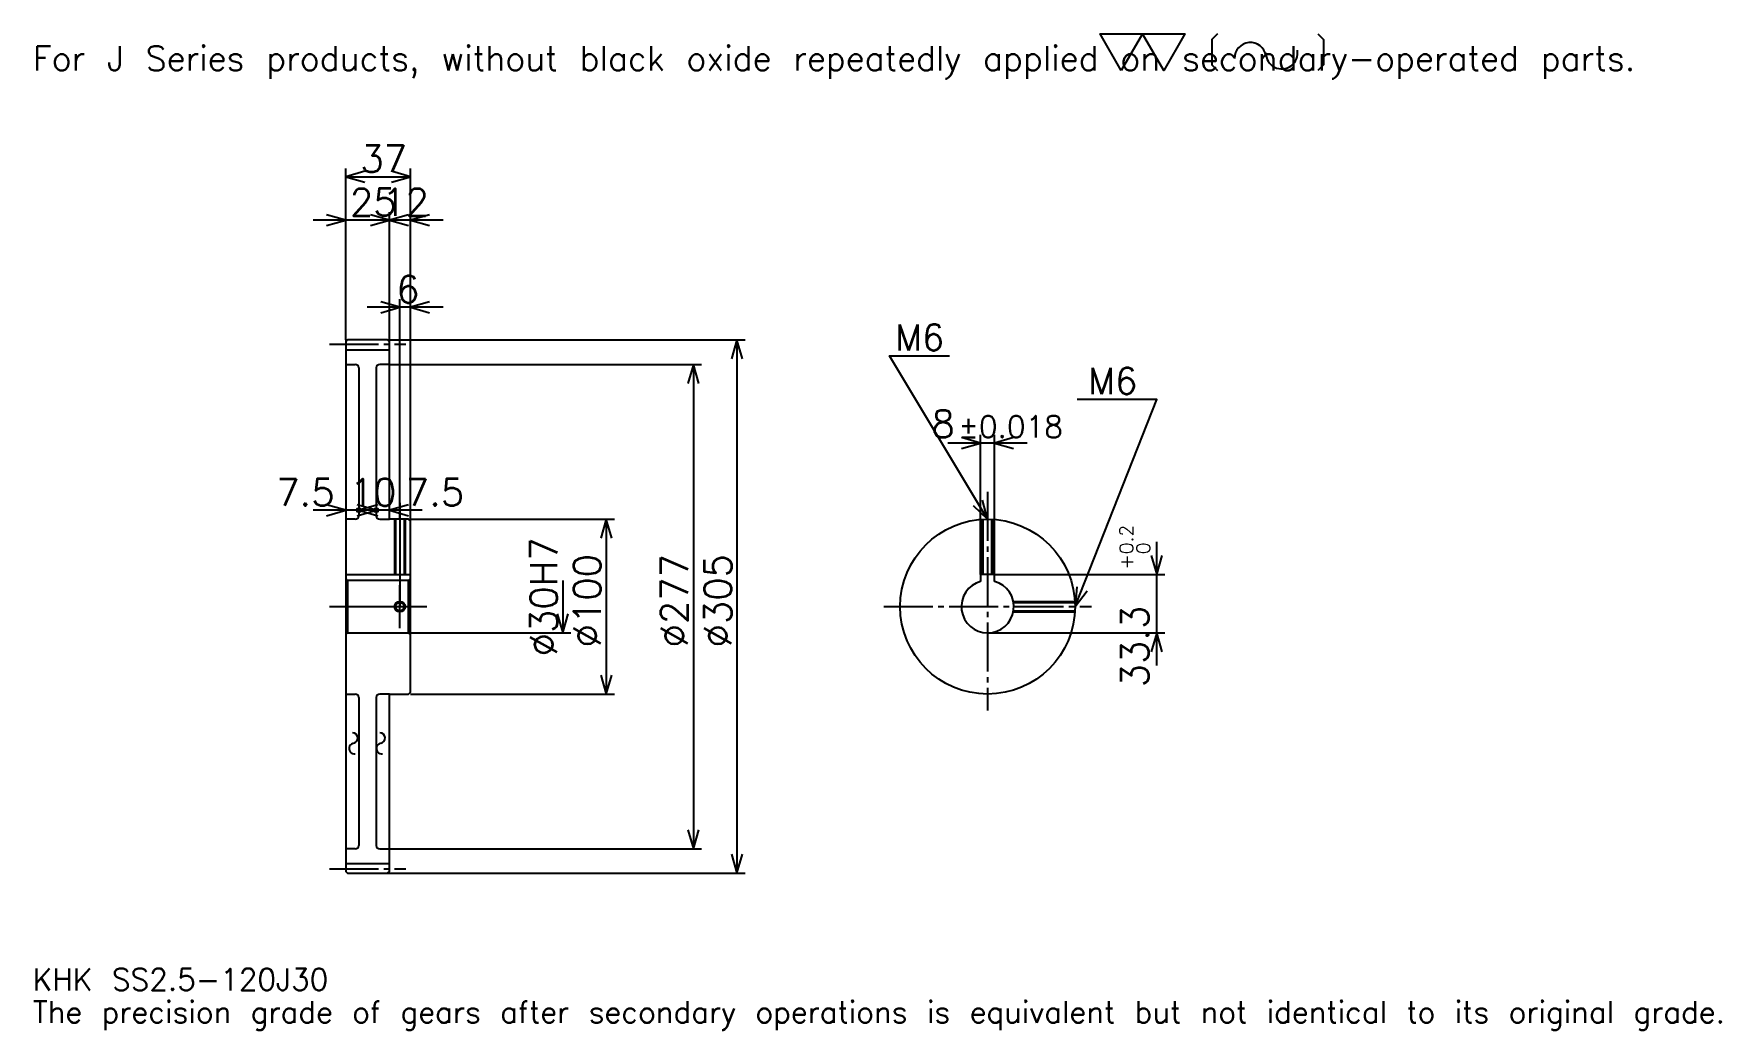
# Model space of a CAD drawing. Extents: x 32 to 997, y 11 to 581.
import ezdxf

# ---------------------------------------------------------------- set-up
doc = ezdxf.new("R2010")
doc.units = 0
doc.linetypes.add('DASHDOT', pattern=[37.346939, 28.010204, -3.112245, 3.112245, -3.112245])
doc.layers.get('0').update_dxf_attribs({"linetype": 'CONTINUOUS'})
doc.layers.add('DASHDOT', color=6, linetype='DASHDOT')
doc.styles.add('KANJI', font='TXT', dxfattribs={"bigfont": 'BIGFONT'})

msp = doc.modelspace()

# ---------------------------------------------------------------- linework, layer by layer
at = {"color": 5}
for p, q in [((210.045914, 406.147949), (210.045914, 504.183655)), ((247.045914, 406.147949), (247.045914, 504.183655)), ((210.045914, 499.51532), (247.045914, 499.51532)), ((253.719391, 474.617371), (191.372437, 474.617371)), ((265.719391, 474.617371), (216.372437, 474.617371)), ((235.045914, 406.147949), (235.045914, 479.285706)), ((265.719391, 424.821411), (222.372437, 424.821411)), ((241.045914, 406.147949), (241.045914, 429.489807)), ((210.045914, 406.147949), (210.045914, 405.147949)), ((234.045914, 406.147949), (247.045914, 406.147949)), ((235.045914, 405.147949), (235.045914, 406.147949)), ((241.045914, 303.647949), (241.045914, 406.147949)), ((241.045914, 303.647949), (241.045914, 406.147949)), ((247.045914, 406.147949), (438.448975, 406.147949)), ((247.045914, 302.647949), (247.045914, 406.147949)), ((433.780609, 406.147949), (433.780609, 101.147964)), ((235.045914, 392.147949), (247.045914, 392.147949)), ((247.045914, 392.147949), (413.551025, 392.147949)), ((408.882629, 392.147949), (408.882629, 115.147964)), ((573.147949, 271.947968), (573.147949, 351.887756)), ((581.147949, 271.947968), (581.147949, 351.887756)), ((599.821411, 347.219391), (554.474487, 347.219391)), ((236.219391, 308.760193), (191.372437, 308.760193)), ((246.219391, 308.760193), (198.872437, 308.760193)), ((253.719391, 308.760193), (208.872452, 308.760193)), ((247.045914, 303.647949), (363.755096, 303.647949)), ((359.086731, 303.647949), (359.086731, 203.647964)), ((673.831665, 219.974487), (673.831665, 290.621429)), ((581.147949, 271.947968), (678.5, 271.947968)), ((334.188782, 268.647949), (334.188782, 238.647964)), ((247.045914, 238.647964), (338.857147, 238.647964)), ((577.147949, 238.647964), (678.5, 238.647964)), ((247.045914, 203.647964), (363.755096, 203.647964)), ((235.045914, 115.147964), (247.045914, 115.147964)), ((247.045914, 115.147964), (413.551025, 115.147964)), ((234.045914, 101.147964), (247.045914, 101.147964)), ((247.045914, 101.147964), (438.448975, 101.147964))]:
    msp.add_line(p, q, dxfattribs=at)
at = {"color": 4}
for p, q in [((210.045914, 400.522949), (235.045914, 400.522949)), ((210.045914, 392.147949), (215.545914, 392.147949)), ((217.545914, 390.147949), (217.545914, 305.647949)), ((227.545914, 390.147949), (227.545914, 305.647949)), ((235.045914, 392.147949), (229.545914, 392.147949)), ((215.545914, 303.647949), (210.045914, 303.647949)), ((229.545914, 303.647949), (235.045914, 303.647949)), ((210.045914, 271.947968), (247.045914, 271.947968)), ((247.045914, 269.647949), (246.045914, 268.647949)), ((210.045914, 237.647964), (211.045914, 238.647964)), ((247.045914, 237.647964), (246.045914, 238.647964)), ((210.045914, 203.647964), (215.545914, 203.647964)), ((235.045914, 203.647964), (229.545914, 203.647964)), ((217.545914, 201.647964), (217.545914, 117.147964)), ((227.545914, 201.647964), (227.545914, 117.147964)), ((215.545914, 115.147964), (210.045914, 115.147964)), ((210.045914, 106.772964), (235.045914, 106.772964)), ((229.545914, 115.147964), (235.045914, 115.147964))]:
    msp.add_line(p, q, dxfattribs=at)
at = {"color": 7}
for points in [[(653.571411, 560.204102), (641.433655, 581.242859), (689.98468, 581.242859), (677.846924, 560.204102), (665.709167, 581.242859), (653.571411, 560.204102)], [(708.595886, 581.242859), (705.359192, 578.006165), (705.359192, 563.440857), (708.595886, 560.204102)], [(766.047974, 581.242859), (769.284668, 578.006165), (769.284668, 563.440857), (766.047974, 560.204102)]]:
    msp.add_lwpolyline(points, dxfattribs=at)
at = {"color": 5}
for points in [[(220.938766, 502.627563), (210.045914, 499.51532), (220.938766, 496.403076)], [(236.153061, 496.403076), (247.045914, 499.51532), (236.153061, 502.627563)], [(199.153061, 471.505127), (210.045914, 474.617371), (199.153061, 477.729614)], [(224.153061, 471.505127), (235.045914, 474.617371), (224.153061, 477.729614)], [(245.938766, 477.729614), (235.045914, 474.617371), (245.938766, 471.505127)], [(257.938782, 477.729614), (247.045914, 474.617371), (257.938782, 471.505127)], [(230.153061, 421.709167), (241.045914, 424.821411), (230.153061, 427.933655)], [(257.938782, 427.933655), (247.045914, 424.821411), (257.938782, 421.709167)], [(436.892853, 395.255127), (433.780609, 406.147949), (430.668365, 395.255127)], [(577.147949, 303.647949), (521.127563, 397.01532), (555.362244, 397.01532)], [(411.994873, 381.255096), (408.882629, 392.147949), (405.770386, 381.255096)], [(627.147949, 253.647964), (673.831604, 372.117371), (628.392822, 372.117371)], [(562.255127, 344.107147), (573.147949, 347.219391), (562.255127, 350.331635)], [(592.040833, 350.331635), (581.147949, 347.219391), (592.040833, 344.107147)], [(199.153061, 305.647949), (210.045914, 308.760193), (199.153061, 311.872437)], [(217.545914, 308.760193), (216.612244, 309.693878), (218.479584, 309.693878), (218.479584, 307.826538), (216.612244, 307.826538), (216.612244, 309.693878), (217.545914, 308.760193), (218.479584, 307.826538), (218.479584, 309.693878), (217.545914, 308.760193)], [(216.653061, 305.647949), (227.545914, 308.760193), (216.653061, 311.872437)], [(228.438766, 311.872437), (217.545914, 308.760193), (228.438766, 305.647949)], [(227.545914, 308.760193), (226.612244, 309.693878), (228.479584, 309.693878), (228.479584, 307.826538), (226.612244, 307.826538), (226.612244, 309.693878), (227.545914, 308.760193), (228.479584, 307.826538), (228.479584, 309.693878), (227.545914, 308.760193)], [(245.938766, 311.872437), (235.045914, 308.760193), (245.938766, 305.647949)], [(568.874878, 311.387268), (577.147949, 303.647949), (574.212341, 314.589752)], [(362.198975, 292.755096), (359.086731, 303.647949), (355.974487, 292.755096)], [(670.719421, 282.84082), (673.831665, 271.947968), (676.943909, 282.84082)], [(628.245972, 264.92337), (627.147949, 253.647964), (634.037048, 262.641357)], [(331.076538, 249.540817), (334.188782, 238.647964), (337.301025, 249.540817)], [(676.943909, 227.755112), (673.831665, 238.647964), (670.719421, 227.755112)], [(355.974487, 214.540817), (359.086731, 203.647964), (362.198975, 214.540817)], [(405.770386, 126.040825), (408.882629, 115.147964), (411.994873, 126.040825)], [(430.668365, 112.040817), (433.780609, 101.147964), (436.892853, 112.040817)]]:
    msp.add_lwpolyline(points, dxfattribs=at)
at = {"color": 4}
for points in [[(235.045914, 405.147949), (234.045914, 406.147949), (211.045914, 406.147949), (210.045914, 405.147949), (210.045914, 237.647964)], [(210.045914, 237.647964), (210.045914, 102.147964), (211.045914, 101.147964), (234.045914, 101.147964), (235.045914, 102.147964), (235.045914, 203.647964), (246.045914, 203.647964), (247.045914, 204.647964), (247.045914, 302.647949), (246.045914, 303.647949), (235.045914, 303.647949), (235.045914, 405.147949)], [(238.045914, 303.647949), (238.045914, 271.947968)], [(238.585907, 303.647949), (238.585907, 271.947968)], [(243.50592, 303.647949), (243.50592, 271.947968)], [(244.045914, 303.647949), (244.045914, 271.947968)], [(574.147949, 271.947968), (574.147949, 303.557892)], [(574.687988, 271.947968), (574.687988, 303.587402)], [(579.607971, 271.947968), (579.607971, 303.587402)], [(580.147949, 271.947968), (580.147949, 303.557892)], [(581.147949, 268.104797), (581.147949, 271.947968), (573.147949, 271.947968), (573.147949, 268.104797)], [(210.045914, 269.647949), (211.045914, 268.647949), (211.045914, 238.647964), (246.045914, 238.647964), (246.045914, 268.647949), (211.045914, 268.647949)], [(591.84491, 256.647949), (627.057861, 256.647949)], [(591.944885, 256.107971), (627.087402, 256.107971)], [(591.944885, 251.187958), (627.087402, 251.187958)], [(591.84491, 250.647964), (627.057861, 250.647964)]]:
    msp.add_lwpolyline(points, dxfattribs=at)
for centre, radius in [((577.147949, 253.647964), 50), ((241.045914, 253.647964), 2.46)]:
    msp.add_circle(centre, radius, dxfattribs=at)
at = {"color": 7}
msp.add_circle((241.045914, 253.647964), 3, dxfattribs=at)
for centre, radius, start, end in [((727.409424, 567.119751), 9.103316, 10, 180), ((745.339478, 570.281311), 9.103316, 180, 10), ((215.007278, 172.511841), 3.034439, 90, 280), ((213.95343, 178.488525), 3.034439, 280, 90), ((230.609314, 172.511841), 3.034439, 90, 280), ((229.555466, 178.488525), 3.034439, 280, 90)]:
    msp.add_arc(centre, radius, start, end, dxfattribs=at)
at = {"color": 4}
for centre, radius, start, end in [((215.545914, 390.147949), 2, 0, 90), ((229.545914, 390.147949), 2, 90, 180), ((215.545914, 305.647949), 2, 270, 0), ((229.545914, 305.647949), 2, 180, 270), ((577.147949, 253.647964), 15, 105.466010323, 74.533989677), ((215.545914, 201.647964), 2, 0, 90), ((229.545914, 201.647964), 2, 90, 180), ((215.545914, 117.147964), 2, 270, 0), ((229.545914, 117.147964), 2, 180, 270)]:
    msp.add_arc(centre, radius, start, end, dxfattribs=at)
at = {"layer": 'DASHDOT', "color": 7}
for p, q in [((200.709183, 403.647949), (244.382645, 403.647949)), ((577.147949, 319.209198), (577.147949, 194.311234)), ((241.045914, 303.647949), (241.045914, 253.647964)), ((200.709183, 253.647964), (256.38266, 253.647964)), ((517.811218, 253.647964), (636.48468, 253.647964)), ((200.709183, 103.647964), (244.382645, 103.647964))]:
    msp.add_line(p, q, dxfattribs=at)
for points in [[(241.045914, 312.984711), (241.045914, 262.611237)], [(241.045914, 241.311234), (241.045914, 265.984711)], [(228.709183, 253.647964), (253.382645, 253.647964)]]:
    msp.add_lwpolyline(points, dxfattribs=at)

# ---------------------------------------------------------------- texts
at = {"color": 7, "style": 'KANJI'}
for s, height, p in [('For J Series products, without black oxide repeatedly applied on secondary-operated parts.', 14.005102, (31.12245, 560.204102)), ('37', 15.561224, (218.431122, 502.005096)), ('25', 15.561224, (212.431122, 477.107147)), ('12', 15.561224, (230.931122, 477.107147)), ('6', 15.561224, (238.98851, 427.311218)), ('M6', 14.938776, (524.239807, 400.127563)), ('M6', 14.938776, (634.61731, 375.229614)), ('8', 15.561224, (545.026489, 350.331635)), ('%%p0.018', 12.44898, (560.430237, 350.331635)), ('7.5', 15.561224, (170.364792, 311.25)), ('10', 15.561224, (212.431122, 311.25)), ('7.5', 15.561224, (244.382645, 311.25)), ('KHK SS2.5-120J30', 12.44898, (31.12245, 34.234695)), ('The precision grade of gears after secondary operations is equivalent but not identical to its original grade.', 12.44898, (31.12245, 15.561225))]:
    msp.add_text(s, height=height, dxfattribs=at).set_placement(p)
for s, height, p in [('0.2', 7.780612, (660.448975, 283.666748)), ('%%c30H7', 15.561224, (331.076538, 225.248734)), ('%%c100', 15.561224, (355.974487, 230.306122)), ('%%c277', 15.561224, (405.770386, 230.306122)), ('%%c305', 15.561224, (430.668365, 230.306122)), ('+', 7.780612, (660.448975, 274.952484)), ('0', 7.780612, (670.096985, 283.666748)), ('33.3', 15.561224, (669.163269, 207.597336))]:
    msp.add_text(s, height=height, rotation=90, dxfattribs=at).set_placement(p)

doc.saveas('drawing.dxf')
